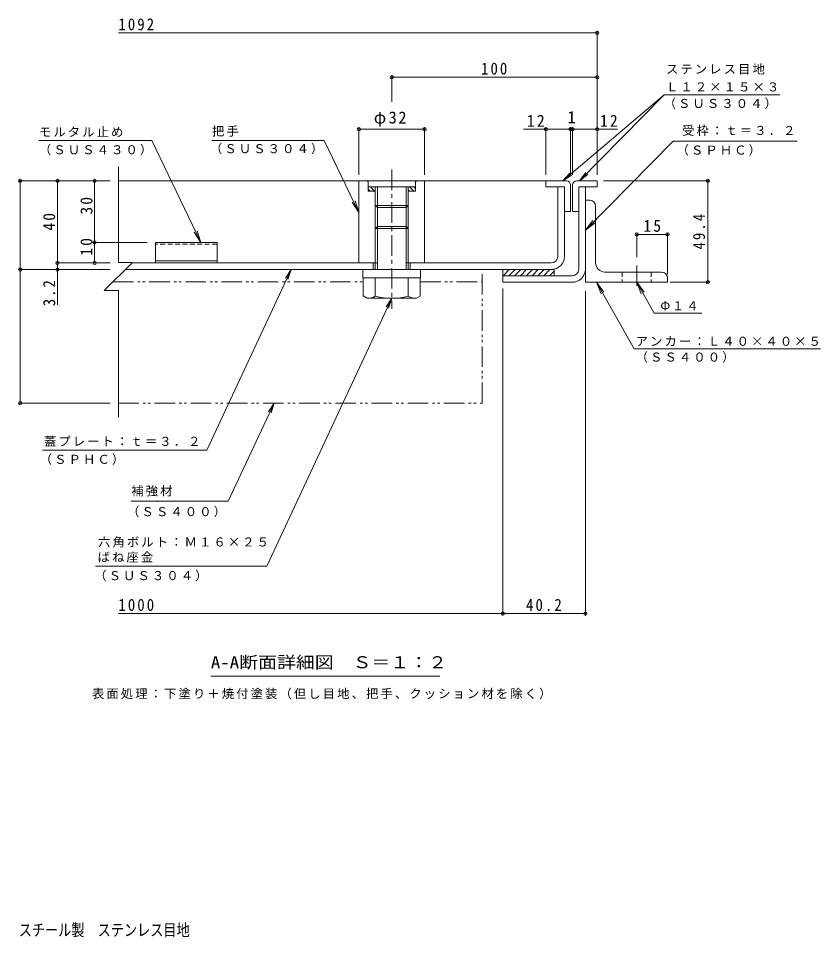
# Model space of a CAD drawing. Units: millimetres on the paper, enlarged 10 times, with parts at other scales. Extents: x -1813 to 1894, y -1353 to 1385.
# Drawn here: x -57 to 1894, y -1305 to 933 of the extents above; entities that cross this region are included whole.
import ezdxf
from ezdxf.enums import TextEntityAlignment as Align

# ---------------------------------------------------------------- set-up
doc = ezdxf.new("R2010")
doc.units = ezdxf.units.MM
doc.header["$LTSCALE"] = 10
doc.header["$PDMODE"] = 32
doc.header["$PDSIZE"] = 8
for name, pattern in [('CHAIN1', [8, 5, -1, 1, -1]), ('DASHED1', [1.8, 1.2, -0.6]), ('DOUBLE_CHAIN1', [8.8, 5, -1, 0.6, -0.6, 0.6, -1])]:
    doc.linetypes.add(name, pattern=pattern)
for name, color, linetype, lineweight in [('D-1', 2, 'Continuous', 9), ('D-2', 3, 'Continuous', 9), ('D-3', 4, 'Continuous', 9), ('D-4', 7, 'Continuous', 9), ('D-5', 7, 'Continuous', 9), ('D-6', 6, 'Continuous', 5), ('D-7', 4, 'CHAIN1', 9), ('D-9', 134, 'Continuous', 5), ('D-C', 2, 'Continuous', 9), ('D-E', 3, 'Continuous', 9), ('D-F', 7, 'Continuous', 9), ('F-5_F-5ﾚｲﾔ', 7, 'Continuous', 9)]:
    doc.layers.add(name, color=color, linetype=linetype, lineweight=lineweight)
doc.styles.add('ＭＳ ゴシック', font='')
doc.styles.get('ＭＳ ゴシック').set_extended_font_data('MS Gothic')

msp = doc.modelspace()

# ---------------------------------------------------------------- linework, layer by layer
at = {"layer": 'D-1'}
for p, q in [((1305.94, 322.79), (1305.94, 522.79)), ((1321.94, 322.79), (1321.94, 522.79)), ((1120.94, 306.79), (1120.94, 290.79)), ((1289.94, 306.79), (1120.94, 306.79)), ((1120.94, 290.79), (1289.94, 290.79))]:
    msp.add_line(p, q, dxfattribs=at)
for radius in [16, 32]:
    msp.add_arc((1289.94, 322.79), radius, 270, 0, dxfattribs=at)
at = {"layer": 'D-2'}
for p, q in [((1254.94, 353.79), (1254.94, 522.79)), ((810.94, 337.79), (218.94, 337.79)), ((805.94, 337.79), (805.94, 321.79)), ((1238.94, 337.79), (890.94, 337.79)), ((895.94, 337.79), (895.94, 321.79)), ((202.94, 321.79), (1238.94, 321.79))]:
    msp.add_line(p, q, dxfattribs=at)
msp.add_lwpolyline([(1270.94, 353.79), (1270.94, 522.79), (1254.94, 522.79)], dxfattribs=at)
for radius in [16, 32]:
    msp.add_arc((1238.94, 353.79), radius, 270, 0, dxfattribs=at)
at = {"layer": 'D-3'}
for p, q in [((1225.94, 537.79), (185.94, 537.79)), ((1300.94, 537.79), (1350.94, 537.79)), ((1225.94, 522.79), (1270.94, 522.79)), ((1270.94, 522.79), (1270.94, 462.79)), ((1285.94, 527.79), (1285.94, 462.79)), ((1290.94, 527.79), (1290.94, 462.79)), ((1305.94, 462.79), (1305.94, 522.79)), ((1270.94, 462.79), (1285.94, 462.79)), ((1305.94, 462.79), (1290.94, 462.79)), ((275.94, 387.79), (275.94, 337.79)), ((425.94, 387.79), (275.94, 387.79)), ((425.94, 342.79), (275.94, 342.79))]:
    msp.add_line(p, q, dxfattribs=at)
at = {"layer": 'D-3', "linetype": 'DASHED1'}
msp.add_line((425.94, 383.46), (275.94, 383.46), dxfattribs=at)
at = {"layer": 'D-3'}
for points in [[(1275.94, 537.79), (1225.94, 537.79), (1225.94, 522.79)], [(1350.94, 537.79), (1350.94, 522.79), (1305.94, 522.79)], [(425.94, 387.79), (425.94, 337.79), (275.94, 337.79)]]:
    msp.add_lwpolyline(points, dxfattribs=at)
for centre, start, end in [((1275.94, 527.79), 0, 90), ((1300.94, 527.79), 90, 180)]:
    msp.add_arc(centre, 10, start, end, dxfattribs=at)
at = {"layer": 'D-4'}
msp.add_line((968.33, -668.46), (410.83, -668.46), dxfattribs=at)
at = {"layer": 'D-5'}
for p, q in [((1513.81, 747.21), (1267.15, 537.79)), ((1795.26, 747.21), (1513.81, 747.21)), ((-7.39, 635.59), (267.61, 635.59)), ((267.61, 635.59), (386.86, 387.79)), ((686.89, 635.59), (413.64, 635.59)), ((686.89, 635.59), (770.94, 460.95)), ((1837.03, 634.7), (1535.46, 634.7)), ((1267.15, 537.79), (1283.94, 556.32)), ((1267.15, 537.79), (1288.16, 551.35)), ((1308.07, 537.79), (1327.77, 553.19)), ((770.94, 460.95), (754.52, 486.05)), ((770.94, 460.95), (761.57, 489.45)), ((1321.94, 417.36), (1339.99, 441.32)), ((386.86, 387.79), (370.43, 412.9)), ((386.86, 387.79), (377.49, 416.29)), ((400.8, -118.03), (605.89, 321.79)), ((605.89, 321.79), (592.46, 300.71)), ((605.89, 321.79), (598.37, 297.95)), ((1349.22, 290.79), (1367.26, 266.82)), ((1349.22, 290.79), (1360.44, 262.97)), ((1440.53, 129.11), (1349.22, 290.79)), ((1446.94, 290.79), (1458.16, 262.97)), ((1446.94, 290.79), (1464.98, 266.82)), ((1489.27, 215.84), (1446.94, 290.79)), ((546.85, -400.34), (850.94, 251.79)), ((850.94, 251.79), (837.51, 230.71)), ((850.94, 251.79), (843.42, 227.95)), ((1489.27, 215.84), (1605.42, 215.84)), ((1440.53, 129.11), (1894.32, 129.11)), ((453.29, -242.41), (564.83, -3.21)), ((564.83, -3.21), (551.4, -24.29)), ((564.83, -3.21), (557.31, -27.05)), ((400.8, -118.03), (1.13, -118.03)), ((453.29, -242.41), (217.27, -242.41)), ((546.85, -400.34), (129.86, -400.34))]:
    msp.add_line(p, q, dxfattribs=at)
for points in [[(1513.81, 747.21), (1308.07, 537.79), (1323.11, 557.76)], [(1535.46, 634.7), (1321.94, 417.36), (1345.58, 435.83)]]:
    msp.add_lwpolyline(points, dxfattribs=at)
at = {"layer": 'D-6'}
for p, q in [((1120.94, 320.18), (1122.55, 321.79)), ((1120.94, 321.79), (1245.94, 321.79)), ((1120.94, 321.79), (1120.94, 306.79)), ((1121.69, 306.79), (1136.69, 321.79)), ((1135.83, 306.79), (1150.83, 321.79)), ((1149.98, 306.79), (1164.98, 321.79)), ((1164.12, 306.79), (1179.12, 321.79)), ((1178.26, 306.79), (1193.26, 321.79)), ((1192.4, 306.79), (1207.4, 321.79)), ((1206.55, 306.79), (1221.55, 321.79)), ((1220.69, 306.79), (1235.69, 321.79)), ((1234.83, 306.79), (1245.94, 317.91)), ((1245.94, 321.79), (1245.94, 306.79))]:
    msp.add_line(p, q, dxfattribs=at)
at = {"layer": 'D-7'}
msp.add_line((1446.94, 331.84), (1446.94, 273.37), dxfattribs=at)
at = {"layer": 'D-9', "linetype": 'DOUBLE_CHAIN1'}
for p, q in [((1070.94, -3.21), (1070.94, 321.79)), ((172.94, 291.79), (781.44, 291.79)), ((920.44, 291.79), (1070.94, 291.79)), ((185.94, -3.21), (1070.94, -3.21))]:
    msp.add_line(p, q, dxfattribs=at)
at = {"layer": 'D-9'}
for p, q in [((781.44, 301.79), (781.44, 257.42)), ((810.94, 257.28), (810.94, 301.79)), ((890.94, 257.28), (890.94, 301.79)), ((920.44, 301.79), (920.44, 257.28)), ((790.98, 251.91), (781.44, 257.42)), ((910.94, 251.79), (791.19, 251.79)), ((910.94, 251.79), (920.44, 257.28))]:
    msp.add_line(p, q, dxfattribs=at)
for centre, radius, start, end in [((792.23, 286.3), 34.53, 267.86055, 302.81094), ((850.94, 400.39), 148.6, 254.38446, 285.61554), ((909.65, 286.3), 34.53, 237.18906, 272.13945)]:
    msp.add_arc(centre, radius, start, end, dxfattribs=at)
at = {"layer": 'D-C', "linetype": 'CHAIN1'}
msp.add_line((850.94, 565.47), (850.94, 226.16), dxfattribs=at)
at = {"layer": 'D-C'}
for p, q in [((770.94, 537.79), (790.94, 537.79)), ((770.94, 337.79), (770.94, 537.79)), ((793.44, 535.29), (790.94, 537.79)), ((793.44, 512.79), (793.44, 537.79)), ((908.44, 537.79), (793.44, 537.79)), ((910.94, 537.79), (908.44, 535.29)), ((908.44, 512.79), (908.44, 537.79)), ((930.94, 537.79), (910.94, 537.79)), ((930.94, 337.79), (930.94, 537.79)), ((908.44, 522.79), (793.44, 522.79)), ((798.34, 512.79), (793.44, 517.69)), ((808.95, 512.79), (798.95, 522.79)), ((810.94, 521.41), (809.55, 522.79)), ((810.94, 321.79), (810.94, 522.79)), ((815.94, 321.79), (815.94, 522.79)), ((885.94, 321.79), (885.94, 522.79)), ((890.94, 496.57), (890.94, 522.79)), ((893.8, 512.79), (890.94, 515.65)), ((904.41, 512.79), (894.41, 522.79)), ((908.44, 519.37), (905.01, 522.79)), ((810.94, 512.79), (793.44, 512.79)), ((908.44, 512.79), (890.94, 512.79)), ((890.94, 321.79), (890.94, 496.57)), ((890.94, 477.79), (810.94, 477.79)), ((890.94, 478.07), (885.94, 472.79)), ((815.94, 426.79), (810.94, 421.79)), ((885.94, 426.79), (815.94, 426.79)), ((890.94, 421.79), (885.94, 426.79)), ((890.94, 421.79), (810.94, 421.79)), ((770.94, 337.79), (815.94, 337.79)), ((930.94, 337.79), (885.94, 337.79))]:
    msp.add_line(p, q, dxfattribs=at)
at = {"layer": 'D-C', "color": 134, "lineweight": 5}
for p, q in [((780.94, 321.79), (920.94, 321.79)), ((920.94, 321.79), (920.94, 301.79))]:
    msp.add_line(p, q, dxfattribs=at)
at = {"layer": 'D-C'}
msp.add_lwpolyline([(885.94, 472.79), (815.94, 472.79), (810.94, 477.79)], dxfattribs=at)
at = {"layer": 'D-C', "color": 134, "lineweight": 5}
msp.add_lwpolyline([(780.94, 321.79), (780.94, 301.79), (920.94, 301.79)], dxfattribs=at)
at = {"layer": 'D-E'}
for p, q in [((1331.94, 490.79), (1321.94, 490.79)), ((1321.94, 290.79), (1321.94, 490.79)), ((1346.94, 338.29), (1346.94, 475.79)), ((1369.44, 315.79), (1506.94, 315.79)), ((1521.94, 300.79), (1521.94, 290.79)), ((1521.94, 290.79), (1321.94, 290.79))]:
    msp.add_line(p, q, dxfattribs=at)
at = {"layer": 'D-E', "linetype": 'DASHED1'}
for p, q in [((1411.94, 315.79), (1411.94, 290.79)), ((1481.94, 315.79), (1481.94, 290.79))]:
    msp.add_line(p, q, dxfattribs=at)
at = {"layer": 'D-E'}
for centre, radius, start, end in [((1331.94, 475.79), 15, 0, 90), ((1369.44, 338.29), 22.5, 180, 270), ((1506.94, 300.79), 15, 0, 90)]:
    msp.add_arc(centre, radius, start, end, dxfattribs=at)
at = {"layer": 'D-F'}
for p, q in [((1350.94, 897.82), (185.94, 897.82)), ((1350.94, 552.79), (1350.94, 902.82)), ((850.94, 730.08), (850.94, 795)), ((1350.94, 790), (850.94, 790)), ((1350.94, 789.82), (1350.94, 785)), ((770.94, 552.79), (770.94, 668.37)), ((930.94, 663.37), (770.94, 663.37)), ((930.94, 552.79), (930.94, 668.37)), ((1285.94, 663.37), (1171.33, 663.37)), ((1225.94, 552.79), (1225.94, 668.37)), ((1285.94, 552.79), (1285.94, 668.37)), ((1290.94, 663.37), (1285.94, 663.37)), ((1290.94, 552.79), (1290.94, 668.37)), ((1400.19, 663.37), (1290.94, 663.37)), ((185.94, 572.79), (185.94, 339.2)), ((-55.87, 537.79), (165.94, 537.79)), ((-52.87, 321.79), (-52.87, 537.79)), ((37.55, 337.79), (37.55, 537.79)), ((1365.94, 537.79), (1624.63, 537.79)), ((1619.63, 290.79), (1619.63, 537.79)), ((1446.94, 410.28), (1446.94, 351.84)), ((1446.94, 407.28), (1521.94, 407.28)), ((1521.94, 410.28), (1521.94, 310.79)), ((125.17, 387.79), (255.94, 387.79)), ((34.55, 337.79), (165.94, 337.79)), ((37.55, 321.79), (37.55, 337.79)), ((-55.87, 321.79), (165.94, 321.79)), ((-52.87, 321.79), (-52.87, -3.21)), ((37.55, 321.79), (37.55, 235.92)), ((185.94, 270.39), (151.54, 270.39)), ((185.94, 270.39), (185.94, -38.63)), ((1120.94, 275.79), (1120.94, -520.68)), ((1321.94, 269.41), (1321.94, -520.68)), ((1624.63, 290.79), (1527.96, 290.79)), ((-55.87, -3.21), (165.94, -3.21)), ((1120.94, -515.68), (185.94, -515.68)), ((1321.94, -515.68), (1120.94, -515.68))]:
    msp.add_line(p, q, dxfattribs=at)
for points in [[(128.17, 337.79), (128.17, 387.79), (128.17, 537.79)], [(185.94, 339.2), (220.35, 339.2), (151.54, 270.39)]]:
    msp.add_lwpolyline(points, dxfattribs=at)
for p in [(1350.94, 897.82), (850.94, 790), (1350.94, 790), (770.94, 663.37), (930.94, 663.37), (1225.94, 663.37), (1285.94, 663.37), (1290.94, 663.37), (1350.94, 663.37), (-52.87, 537.79), (37.55, 537.79), (128.17, 537.79), (1619.63, 537.79), (1446.94, 407.28), (1521.94, 407.28), (128.17, 387.79), (37.55, 337.79), (128.17, 337.79), (-52.87, 321.79), (37.55, 321.79), (1619.63, 290.79), (-52.87, -3.21), (1120.94, -515.68), (1321.94, -515.68)]:
    msp.add_point(p, dxfattribs=at)

# ---------------------------------------------------------------- texts
at = {"layer": 'D-4', "color": 2, "style": 'ＭＳ ゴシック', "width": 1.15}
msp.add_text('A-A断面詳細図\u3000Ｓ＝１：２', height=29.33, dxfattribs=at).set_placement((410.83, -657.83), align=Align.BOTTOM_LEFT)
at = {"layer": 'D-4', "insert": (121.62, -724.59), "char_height": 21.99, "attachment_point": 7, "style": 'ＭＳ ゴシック'}
msp.add_mtext('\\T1.17;表面処理：下塗り＋焼付塗装（但し目地、把手、クッション材を除く）', dxfattribs=at)
at = {"layer": 'D-5', "char_height": 21.99, "attachment_point": 7, "style": 'ＭＳ ゴシック'}
for s, insert in [('\\T1.17;ステンレス目地', (1518.14, 796.53)), ('\\T1.17;Ｌ１２×１５×３', (1518.14, 755.2)), ('\\T1.17;（ＳＵＳ３０４）', (1512.39, 712.36)), ('\\T1.17;把手', (413.64, 645.43)), ('\\T1.17;受枠：ｔ＝３．２', (1557.41, 647.02)), ('\\T1.17;モルタル止め', (-7.39, 644.59)), ('\\T1.17;（ＳＵＳ４３０）', (-7.39, 599.68)), ('\\T1.17;（ＳＵＳ３０４）', (408.7, 602.35)), ('\\T1.17;（ＳＰＨＣ）', (1543.8, 598.85)), ('\\T1.17;Φ１４', (1504.47, 221.81)), ('\\T1.17;アンカー：Ｌ４０×４０×５', (1444.32, 135.07)), ('\\T1.17;（ＳＳ４００）', (1444.32, 94.84)), ('\\T1.17;蓋プレート：ｔ＝３．２', (4.65, -108.79)), ('\\T1.17;（ＳＰＨＣ）', (-5.4, -154.15)), ('\\T1.17;補強材', (217.27, -230.93)), ('\\T1.17;（ＳＳ４００）', (207.07, -281.46)), ('\\T1.17;六角ボルト：Ｍ１６×２５', (136.39, -354.99)), ('\\T1.17;ばね座金', (135.34, -391.71)), ('\\T1.17;（ＳＵＳ３０４）', (127.08, -437.27))]:
    msp.add_mtext(s, dxfattribs=dict(at, insert=insert))
at = {"layer": 'D-F', "color": 2, "style": 'ＭＳ ゴシック'}
msp.add_text('1', height=29.33, dxfattribs=at).set_placement((1278.44, 669.37), align=Align.BOTTOM_LEFT)
at = {"layer": 'D-F', "color": 2, "char_height": 29.33, "attachment_point": 7, "style": 'ＭＳ ゴシック'}
for s, insert in [('\\T1.28;\\W0.9;1092', (185.94, 903.82)), ('\\T1.27;\\W0.9;100', (1068.44, 796)), ('\\T1.19;φ32', (807.19, 669.37)), ('\\T1.27;\\W0.95;12', (1179.97, 669.37)), ('\\T1.27;\\W0.95;12', (1357.59, 669.37)), ('\\T1.27;\\W0.95;15', (1463.19, 413.28)), ('\\T1.28;\\W0.9;1000', (185.94, -509.68)), ('\\T1.28;\\W0.9;40.2', (1177.69, -509.68))]:
    msp.add_mtext(s, dxfattribs=dict(at, insert=insert))
at = {"layer": 'D-F', "color": 2, "char_height": 29.33, "attachment_point": 7, "rotation": 90, "style": 'ＭＳ ゴシック'}
for s, insert in [('\\T1.27;\\W0.95;30', (123.17, 455.54)), ('\\T1.27;\\W0.95;40', (32.55, 416.54)), ('\\T1.28;\\W0.9;49.4', (1613.63, 370.54)), ('\\T1.27;\\W0.95;10', (123.17, 355.54)), ('\\T1.27;\\W0.9;3.2', (32.55, 232.45))]:
    msp.add_mtext(s, dxfattribs=dict(at, insert=insert))
at = {"layer": 'F-5_F-5ﾚｲﾔ', "color": 2, "style": 'ＭＳ ゴシック', "width": 0.8}
msp.add_text('充填用（充填深さ：３０ｍｍ）\u3000屋内用\u3000一般形\u3000スチール製\u3000ステンレス目地', height=29.33, dxfattribs=at).set_placement((-792.72, -1309.74), align=Align.BOTTOM_LEFT)

doc.saveas('drawing.dxf')
